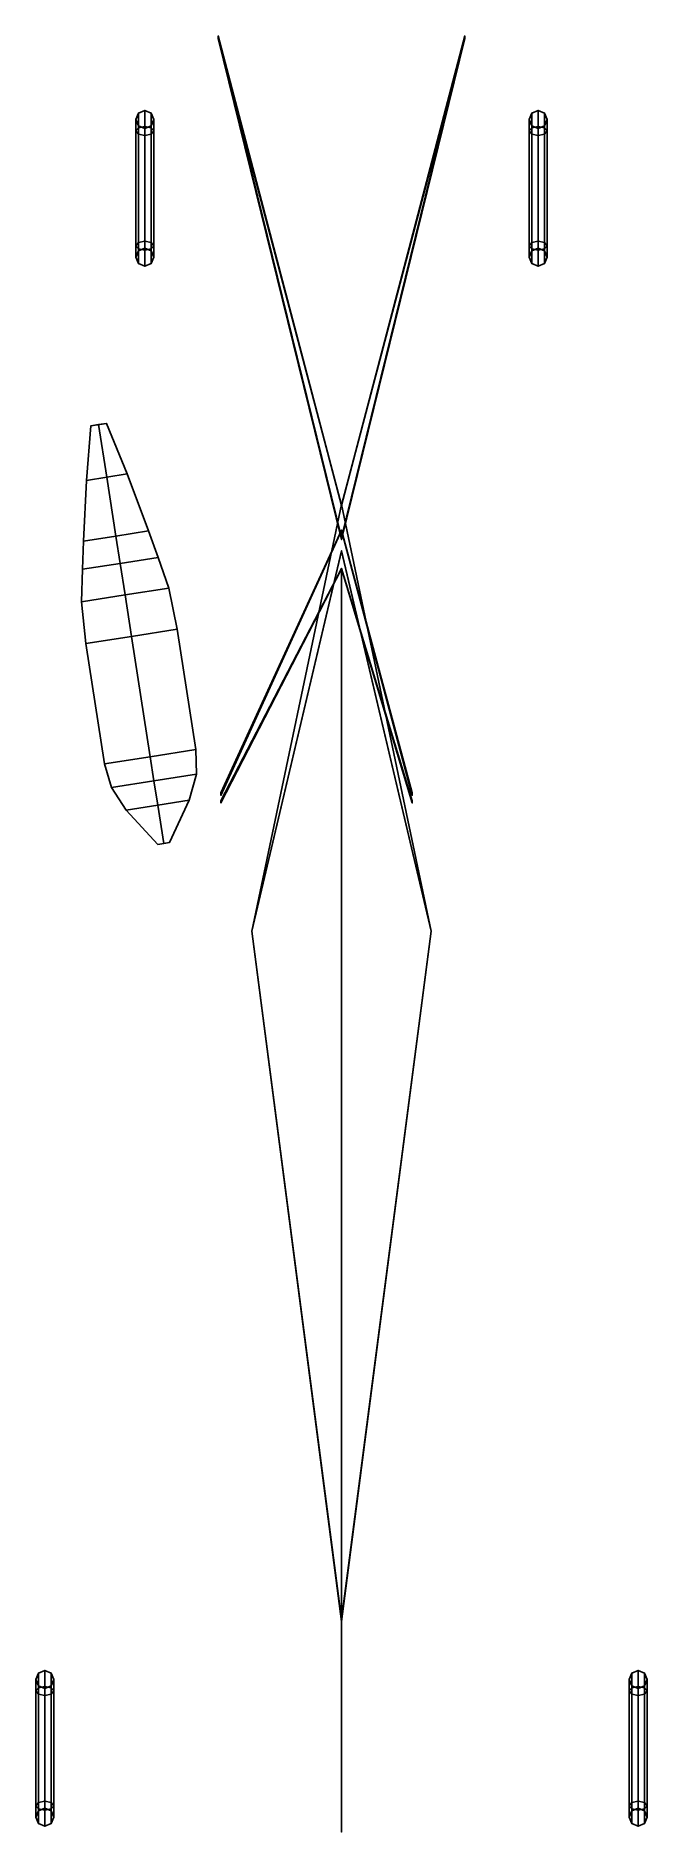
# Model space of a CAD drawing. Extents: x -5.8 to 5.8, y -13.9 to 19.8.
import ezdxf

# ---------------------------------------------------------------- set-up
doc = ezdxf.new("R2010")
doc.units = 0
doc.layers.add('BOATS', color=1, linetype='CONTINUOUS')
doc.layers.add('CABLES', color=3, linetype='CONTINUOUS')

msp = doc.modelspace()

# ---------------------------------------------------------------- linework, layer by layer
at = {"layer": 'BOATS'}
for points in [[(-3.87, 18.25, 7.56), (-3.82, 18.37, 7.56), (-3.82, 18.37, 7.03), (-3.87, 18.25, 7.03)], [(-3.82, 18.095, 6.554), (-3.87, 18.035, 6.658), (-3.87, 18.25, 7.03), (-3.82, 18.37, 7.03)], [(-3.82, 18.37, 7.56), (-3.87, 18.25, 7.56), (-3.87, 18.035, 7.932), (-3.82, 18.095, 8.036)], [(-3.82, 18.13, 7.56), (-3.87, 18.25, 7.56), (-3.87, 18.25, 7.03), (-3.82, 18.13, 7.03)], [(-3.87, 18.035, 6.658), (-3.82, 17.975, 6.762), (-3.82, 18.13, 7.03), (-3.87, 18.25, 7.03)], [(-3.87, 18.25, 7.56), (-3.82, 18.13, 7.56), (-3.82, 17.975, 7.828), (-3.87, 18.035, 7.932)], [(-3.82, 18.37, 7.56), (-3.7, 18.42, 7.56), (-3.7, 18.42, 7.03), (-3.82, 18.37, 7.03)], [(-3.7, 18.12, 6.51), (-3.82, 18.095, 6.554), (-3.82, 18.37, 7.03), (-3.7, 18.42, 7.03)], [(-3.7, 18.42, 7.56), (-3.82, 18.37, 7.56), (-3.82, 18.095, 8.036), (-3.7, 18.12, 8.08)], [(-3.7, 18.42, 7.56), (-3.58, 18.37, 7.56), (-3.58, 18.37, 7.03), (-3.7, 18.42, 7.03)], [(-3.58, 18.095, 6.554), (-3.7, 18.12, 6.51), (-3.7, 18.42, 7.03), (-3.58, 18.37, 7.03)], [(-3.58, 18.37, 7.56), (-3.7, 18.42, 7.56), (-3.7, 18.12, 8.08), (-3.58, 18.095, 8.036)], [(-3.58, 18.37, 7.56), (-3.53, 18.25, 7.56), (-3.53, 18.25, 7.03), (-3.58, 18.37, 7.03)], [(-3.53, 18.035, 6.658), (-3.58, 18.095, 6.554), (-3.58, 18.37, 7.03), (-3.53, 18.25, 7.03)], [(-3.53, 18.25, 7.56), (-3.58, 18.37, 7.56), (-3.58, 18.095, 8.036), (-3.53, 18.035, 7.932)], [(-3.53, 18.25, 7.56), (-3.58, 18.13, 7.56), (-3.58, 18.13, 7.03), (-3.53, 18.25, 7.03)], [(-3.58, 17.975, 6.762), (-3.53, 18.035, 6.658), (-3.53, 18.25, 7.03), (-3.58, 18.13, 7.03)], [(-3.58, 18.13, 7.56), (-3.53, 18.25, 7.56), (-3.53, 18.035, 7.932), (-3.58, 17.975, 7.828)], [(3.53, 18.25, 7.03), (3.58, 18.37, 7.03), (3.58, 18.095, 6.554), (3.53, 18.035, 6.658)], [(3.53, 18.035, 7.932), (3.58, 18.095, 8.036), (3.58, 18.37, 7.56), (3.53, 18.25, 7.56)], [(3.53, 18.25, 7.56), (3.58, 18.37, 7.56), (3.58, 18.37, 7.03), (3.53, 18.25, 7.03)], [(3.58, 18.13, 7.03), (3.53, 18.25, 7.03), (3.53, 18.035, 6.658), (3.58, 17.975, 6.762)], [(3.58, 17.975, 7.828), (3.53, 18.035, 7.932), (3.53, 18.25, 7.56), (3.58, 18.13, 7.56)], [(3.58, 18.13, 7.56), (3.53, 18.25, 7.56), (3.53, 18.25, 7.03), (3.58, 18.13, 7.03)], [(3.58, 18.37, 7.03), (3.7, 18.42, 7.03), (3.7, 18.12, 6.51), (3.58, 18.095, 6.554)], [(3.58, 18.095, 8.036), (3.7, 18.12, 8.08), (3.7, 18.42, 7.56), (3.58, 18.37, 7.56)], [(3.58, 18.37, 7.56), (3.7, 18.42, 7.56), (3.7, 18.42, 7.03), (3.58, 18.37, 7.03)], [(3.7, 18.42, 7.03), (3.82, 18.37, 7.03), (3.82, 18.095, 6.554), (3.7, 18.12, 6.51)], [(3.7, 18.12, 8.08), (3.82, 18.095, 8.036), (3.82, 18.37, 7.56), (3.7, 18.42, 7.56)], [(3.7, 18.42, 7.56), (3.82, 18.37, 7.56), (3.82, 18.37, 7.03), (3.7, 18.42, 7.03)], [(3.82, 18.37, 7.03), (3.87, 18.25, 7.03), (3.87, 18.035, 6.658), (3.82, 18.095, 6.554)], [(3.82, 18.095, 8.036), (3.87, 18.035, 7.932), (3.87, 18.25, 7.56), (3.82, 18.37, 7.56)], [(3.82, 18.37, 7.56), (3.87, 18.25, 7.56), (3.87, 18.25, 7.03), (3.82, 18.37, 7.03)], [(3.87, 18.25, 7.03), (3.82, 18.13, 7.03), (3.82, 17.975, 6.762), (3.87, 18.035, 6.658)], [(3.87, 18.035, 7.932), (3.82, 17.975, 7.828), (3.82, 18.13, 7.56), (3.87, 18.25, 7.56)], [(3.87, 18.25, 7.56), (3.82, 18.13, 7.56), (3.82, 18.13, 7.03), (3.87, 18.25, 7.03)], [(-3.87, 18.035, 6.658), (-3.82, 18.095, 6.554), (-3.82, 15.815, 6.554), (-3.87, 15.875, 6.658)], [(-3.82, 18.095, 8.036), (-3.87, 18.035, 7.932), (-3.87, 15.875, 7.932), (-3.82, 15.815, 8.036)], [(-3.82, 17.975, 6.762), (-3.87, 18.035, 6.658), (-3.87, 15.875, 6.658), (-3.82, 15.935, 6.762)], [(-3.87, 18.035, 7.932), (-3.82, 17.975, 7.828), (-3.82, 15.935, 7.828), (-3.87, 15.875, 7.932)], [(-3.7, 18.08, 7.56), (-3.82, 18.13, 7.56), (-3.82, 18.13, 7.03), (-3.7, 18.08, 7.03)], [(-3.82, 17.975, 6.762), (-3.7, 17.95, 6.805), (-3.7, 18.08, 7.03), (-3.82, 18.13, 7.03)], [(-3.82, 18.13, 7.56), (-3.7, 18.08, 7.56), (-3.7, 17.95, 7.785), (-3.82, 17.975, 7.828)], [(-3.82, 18.095, 6.554), (-3.7, 18.12, 6.51), (-3.7, 15.79, 6.51), (-3.82, 15.815, 6.554)], [(-3.7, 18.12, 8.08), (-3.82, 18.095, 8.036), (-3.82, 15.815, 8.036), (-3.7, 15.79, 8.08)], [(-3.7, 17.95, 6.805), (-3.82, 17.975, 6.762), (-3.82, 15.935, 6.762), (-3.7, 15.96, 6.805)], [(-3.82, 17.975, 7.828), (-3.7, 17.95, 7.785), (-3.7, 15.96, 7.785), (-3.82, 15.935, 7.828)], [(-3.58, 18.13, 7.56), (-3.7, 18.08, 7.56), (-3.7, 18.08, 7.03), (-3.58, 18.13, 7.03)], [(-3.7, 17.95, 6.805), (-3.58, 17.975, 6.762), (-3.58, 18.13, 7.03), (-3.7, 18.08, 7.03)], [(-3.7, 18.08, 7.56), (-3.58, 18.13, 7.56), (-3.58, 17.975, 7.828), (-3.7, 17.95, 7.785)], [(-3.7, 18.12, 6.51), (-3.58, 18.095, 6.554), (-3.58, 15.815, 6.554), (-3.7, 15.79, 6.51)], [(-3.58, 18.095, 8.036), (-3.7, 18.12, 8.08), (-3.7, 15.79, 8.08), (-3.58, 15.815, 8.036)], [(-3.58, 17.975, 6.762), (-3.7, 17.95, 6.805), (-3.7, 15.96, 6.805), (-3.58, 15.935, 6.762)], [(-3.7, 17.95, 7.785), (-3.58, 17.975, 7.828), (-3.58, 15.935, 7.828), (-3.7, 15.96, 7.785)], [(-3.58, 18.13, 7.03), (-3.58, 15.78, 7.03), (-3.58, 15.78, 7.56), (-3.58, 18.13, 7.56)], [(-3.58, 18.13, 7.56), (-3.58, 15.78, 7.56), (-3.58, 15.78, 7.03), (-3.58, 18.13, 7.03)], [(-3.58, 18.13, 7.03), (-3.58, 15.78, 7.03), (-3.58, 15.935, 6.762), (-3.58, 17.975, 6.762)], [(-3.58, 17.975, 6.762), (-3.58, 15.935, 6.762), (-3.58, 15.78, 7.03), (-3.58, 18.13, 7.03)], [(-3.58, 18.13, 7.56), (-3.58, 15.78, 7.56), (-3.58, 15.935, 7.828), (-3.58, 17.975, 7.828)], [(-3.58, 17.975, 7.828), (-3.58, 15.935, 7.828), (-3.58, 15.78, 7.56), (-3.58, 18.13, 7.56)], [(-3.58, 18.095, 6.554), (-3.53, 18.035, 6.658), (-3.53, 15.875, 6.658), (-3.58, 15.815, 6.554)], [(-3.53, 18.035, 7.932), (-3.58, 18.095, 8.036), (-3.58, 15.815, 8.036), (-3.53, 15.875, 7.932)], [(-3.53, 18.035, 6.658), (-3.58, 17.975, 6.762), (-3.58, 15.935, 6.762), (-3.53, 15.875, 6.658)], [(-3.58, 17.975, 7.828), (-3.53, 18.035, 7.932), (-3.53, 15.875, 7.932), (-3.58, 15.935, 7.828)], [(3.53, 15.875, 7.932), (3.58, 15.815, 8.036), (3.58, 18.095, 8.036), (3.53, 18.035, 7.932)], [(3.58, 15.815, 6.554), (3.53, 15.875, 6.658), (3.53, 18.035, 6.658), (3.58, 18.095, 6.554)], [(3.58, 15.935, 7.828), (3.53, 15.875, 7.932), (3.53, 18.035, 7.932), (3.58, 17.975, 7.828)], [(3.53, 15.875, 6.658), (3.58, 15.935, 6.762), (3.58, 17.975, 6.762), (3.53, 18.035, 6.658)], [(3.7, 18.08, 7.03), (3.58, 18.13, 7.03), (3.58, 17.975, 6.762), (3.7, 17.95, 6.805)], [(3.7, 17.95, 7.785), (3.58, 17.975, 7.828), (3.58, 18.13, 7.56), (3.7, 18.08, 7.56)], [(3.7, 18.08, 7.56), (3.58, 18.13, 7.56), (3.58, 18.13, 7.03), (3.7, 18.08, 7.03)], [(3.58, 15.78, 7.56), (3.58, 18.13, 7.56), (3.58, 17.975, 7.828), (3.58, 15.935, 7.828)], [(3.58, 15.935, 7.828), (3.58, 17.975, 7.828), (3.58, 18.13, 7.56), (3.58, 15.78, 7.56)], [(3.58, 15.78, 7.03), (3.58, 18.13, 7.03), (3.58, 18.13, 7.56), (3.58, 15.78, 7.56)], [(3.58, 15.78, 7.56), (3.58, 18.13, 7.56), (3.58, 18.13, 7.03), (3.58, 15.78, 7.03)], [(3.58, 15.78, 7.03), (3.58, 18.13, 7.03), (3.58, 17.975, 6.762), (3.58, 15.935, 6.762)], [(3.58, 15.935, 6.762), (3.58, 17.975, 6.762), (3.58, 18.13, 7.03), (3.58, 15.78, 7.03)], [(3.58, 15.815, 8.036), (3.7, 15.79, 8.08), (3.7, 18.12, 8.08), (3.58, 18.095, 8.036)], [(3.7, 15.79, 6.51), (3.58, 15.815, 6.554), (3.58, 18.095, 6.554), (3.7, 18.12, 6.51)], [(3.7, 15.96, 7.785), (3.58, 15.935, 7.828), (3.58, 17.975, 7.828), (3.7, 17.95, 7.785)], [(3.58, 15.935, 6.762), (3.7, 15.96, 6.805), (3.7, 17.95, 6.805), (3.58, 17.975, 6.762)], [(3.82, 18.13, 7.03), (3.7, 18.08, 7.03), (3.7, 17.95, 6.805), (3.82, 17.975, 6.762)], [(3.82, 17.975, 7.828), (3.7, 17.95, 7.785), (3.7, 18.08, 7.56), (3.82, 18.13, 7.56)], [(3.82, 18.13, 7.56), (3.7, 18.08, 7.56), (3.7, 18.08, 7.03), (3.82, 18.13, 7.03)], [(3.7, 15.79, 8.08), (3.82, 15.815, 8.036), (3.82, 18.095, 8.036), (3.7, 18.12, 8.08)], [(3.82, 15.815, 6.554), (3.7, 15.79, 6.51), (3.7, 18.12, 6.51), (3.82, 18.095, 6.554)], [(3.82, 15.935, 7.828), (3.7, 15.96, 7.785), (3.7, 17.95, 7.785), (3.82, 17.975, 7.828)], [(3.7, 15.96, 6.805), (3.82, 15.935, 6.762), (3.82, 17.975, 6.762), (3.7, 17.95, 6.805)], [(3.82, 15.815, 8.036), (3.87, 15.875, 7.932), (3.87, 18.035, 7.932), (3.82, 18.095, 8.036)], [(3.87, 15.875, 6.658), (3.82, 15.815, 6.554), (3.82, 18.095, 6.554), (3.87, 18.035, 6.658)], [(3.87, 15.875, 7.932), (3.82, 15.935, 7.828), (3.82, 17.975, 7.828), (3.87, 18.035, 7.932)], [(3.82, 15.935, 6.762), (3.87, 15.875, 6.658), (3.87, 18.035, 6.658), (3.82, 17.975, 6.762)], [(-3.87, 15.66, 7.03), (-3.82, 15.78, 7.03), (-3.82, 15.935, 6.762), (-3.87, 15.875, 6.658)], [(-3.87, 15.875, 7.932), (-3.82, 15.935, 7.828), (-3.82, 15.78, 7.56), (-3.87, 15.66, 7.56)], [(-3.82, 15.54, 7.03), (-3.87, 15.66, 7.03), (-3.87, 15.875, 6.658), (-3.82, 15.815, 6.554)], [(-3.82, 15.815, 8.036), (-3.87, 15.875, 7.932), (-3.87, 15.66, 7.56), (-3.82, 15.54, 7.56)], [(-3.82, 15.78, 7.03), (-3.7, 15.83, 7.03), (-3.7, 15.96, 6.805), (-3.82, 15.935, 6.762)], [(-3.82, 15.935, 7.828), (-3.7, 15.96, 7.785), (-3.7, 15.83, 7.56), (-3.82, 15.78, 7.56)], [(-3.7, 15.83, 7.03), (-3.58, 15.78, 7.03), (-3.58, 15.935, 6.762), (-3.7, 15.96, 6.805)], [(-3.7, 15.96, 7.785), (-3.58, 15.935, 7.828), (-3.58, 15.78, 7.56), (-3.7, 15.83, 7.56)], [(-3.58, 15.78, 7.03), (-3.53, 15.66, 7.03), (-3.53, 15.875, 6.658), (-3.58, 15.935, 6.762)], [(-3.58, 15.935, 7.828), (-3.53, 15.875, 7.932), (-3.53, 15.66, 7.56), (-3.58, 15.78, 7.56)], [(-3.53, 15.66, 7.03), (-3.58, 15.54, 7.03), (-3.58, 15.815, 6.554), (-3.53, 15.875, 6.658)], [(-3.53, 15.875, 7.932), (-3.58, 15.815, 8.036), (-3.58, 15.54, 7.56), (-3.53, 15.66, 7.56)], [(3.58, 15.935, 6.762), (3.53, 15.875, 6.658), (3.53, 15.66, 7.03), (3.58, 15.78, 7.03)], [(3.58, 15.78, 7.56), (3.53, 15.66, 7.56), (3.53, 15.875, 7.932), (3.58, 15.935, 7.828)], [(3.53, 15.875, 6.658), (3.58, 15.815, 6.554), (3.58, 15.54, 7.03), (3.53, 15.66, 7.03)], [(3.53, 15.66, 7.56), (3.58, 15.54, 7.56), (3.58, 15.815, 8.036), (3.53, 15.875, 7.932)], [(3.7, 15.96, 6.805), (3.58, 15.935, 6.762), (3.58, 15.78, 7.03), (3.7, 15.83, 7.03)], [(3.7, 15.83, 7.56), (3.58, 15.78, 7.56), (3.58, 15.935, 7.828), (3.7, 15.96, 7.785)], [(3.82, 15.935, 6.762), (3.7, 15.96, 6.805), (3.7, 15.83, 7.03), (3.82, 15.78, 7.03)], [(3.82, 15.78, 7.56), (3.7, 15.83, 7.56), (3.7, 15.96, 7.785), (3.82, 15.935, 7.828)], [(3.87, 15.875, 6.658), (3.82, 15.935, 6.762), (3.82, 15.78, 7.03), (3.87, 15.66, 7.03)], [(3.87, 15.66, 7.56), (3.82, 15.78, 7.56), (3.82, 15.935, 7.828), (3.87, 15.875, 7.932)], [(3.82, 15.815, 6.554), (3.87, 15.875, 6.658), (3.87, 15.66, 7.03), (3.82, 15.54, 7.03)], [(3.82, 15.54, 7.56), (3.87, 15.66, 7.56), (3.87, 15.875, 7.932), (3.82, 15.815, 8.036)], [(-3.87, 15.66, 7.56), (-3.82, 15.78, 7.56), (-3.82, 15.78, 7.03), (-3.87, 15.66, 7.03)], [(-3.82, 15.54, 7.56), (-3.87, 15.66, 7.56), (-3.87, 15.66, 7.03), (-3.82, 15.54, 7.03)], [(-3.82, 15.78, 7.56), (-3.7, 15.83, 7.56), (-3.7, 15.83, 7.03), (-3.82, 15.78, 7.03)], [(-3.7, 15.49, 7.03), (-3.82, 15.54, 7.03), (-3.82, 15.815, 6.554), (-3.7, 15.79, 6.51)], [(-3.7, 15.79, 8.08), (-3.82, 15.815, 8.036), (-3.82, 15.54, 7.56), (-3.7, 15.49, 7.56)], [(-3.7, 15.49, 7.56), (-3.82, 15.54, 7.56), (-3.82, 15.54, 7.03), (-3.7, 15.49, 7.03)], [(-3.7, 15.83, 7.56), (-3.58, 15.78, 7.56), (-3.58, 15.78, 7.03), (-3.7, 15.83, 7.03)], [(-3.58, 15.54, 7.03), (-3.7, 15.49, 7.03), (-3.7, 15.79, 6.51), (-3.58, 15.815, 6.554)], [(-3.58, 15.815, 8.036), (-3.7, 15.79, 8.08), (-3.7, 15.49, 7.56), (-3.58, 15.54, 7.56)], [(-3.58, 15.54, 7.56), (-3.7, 15.49, 7.56), (-3.7, 15.49, 7.03), (-3.58, 15.54, 7.03)], [(-3.58, 15.78, 7.56), (-3.53, 15.66, 7.56), (-3.53, 15.66, 7.03), (-3.58, 15.78, 7.03)], [(-3.53, 15.66, 7.56), (-3.58, 15.54, 7.56), (-3.58, 15.54, 7.03), (-3.53, 15.66, 7.03)], [(3.53, 15.66, 7.56), (3.58, 15.78, 7.56), (3.58, 15.78, 7.03), (3.53, 15.66, 7.03)], [(3.58, 15.54, 7.56), (3.53, 15.66, 7.56), (3.53, 15.66, 7.03), (3.58, 15.54, 7.03)], [(3.58, 15.78, 7.56), (3.7, 15.83, 7.56), (3.7, 15.83, 7.03), (3.58, 15.78, 7.03)], [(3.58, 15.815, 6.554), (3.7, 15.79, 6.51), (3.7, 15.49, 7.03), (3.58, 15.54, 7.03)], [(3.58, 15.54, 7.56), (3.7, 15.49, 7.56), (3.7, 15.79, 8.08), (3.58, 15.815, 8.036)], [(3.7, 15.49, 7.56), (3.58, 15.54, 7.56), (3.58, 15.54, 7.03), (3.7, 15.49, 7.03)], [(3.7, 15.83, 7.56), (3.82, 15.78, 7.56), (3.82, 15.78, 7.03), (3.7, 15.83, 7.03)], [(3.7, 15.79, 6.51), (3.82, 15.815, 6.554), (3.82, 15.54, 7.03), (3.7, 15.49, 7.03)], [(3.7, 15.49, 7.56), (3.82, 15.54, 7.56), (3.82, 15.815, 8.036), (3.7, 15.79, 8.08)], [(3.82, 15.54, 7.56), (3.7, 15.49, 7.56), (3.7, 15.49, 7.03), (3.82, 15.54, 7.03)], [(3.82, 15.78, 7.56), (3.87, 15.66, 7.56), (3.87, 15.66, 7.03), (3.82, 15.78, 7.03)], [(3.87, 15.66, 7.56), (3.82, 15.54, 7.56), (3.82, 15.54, 7.03), (3.87, 15.66, 7.03)], [(-4.569, 12.512, 7.04), (-4.415, 11.524, 6.69), (-4.8, 11.464, 7.38), (-4.717, 12.489, 7.4)], [(-4.717, 12.489, 7.4), (-4.8, 11.464, 7.38), (-4.415, 11.524, 6.69), (-4.569, 12.512, 7.04)], [(-4.569, 12.512, 7.04), (-4.569, 12.512, 7.04), (-4.42, 12.535, 7.4), (-4.717, 12.489, 7.4)], [(-4.717, 12.489, 7.4), (-4.42, 12.535, 7.4), (-4.569, 12.512, 7.04)], [(-4.42, 12.535, 7.4), (-4.03, 11.584, 7.38), (-4.415, 11.524, 6.69), (-4.569, 12.512, 7.04)], [(-4.569, 12.512, 7.04), (-4.415, 11.524, 6.69), (-4.03, 11.584, 7.38), (-4.42, 12.535, 7.4)], [(-4.415, 11.524, 6.69), (-4.243, 10.417, 6.41), (-4.856, 10.322, 7.31), (-4.8, 11.464, 7.38)], [(-4.8, 11.464, 7.38), (-4.856, 10.322, 7.31), (-4.243, 10.417, 6.41), (-4.415, 11.524, 6.69)], [(-4.03, 11.584, 7.38), (-3.631, 10.513, 7.31), (-4.243, 10.417, 6.41), (-4.415, 11.524, 6.69)], [(-4.415, 11.524, 6.69), (-4.243, 10.417, 6.41), (-3.631, 10.513, 7.31), (-4.03, 11.584, 7.38)], [(-4.243, 10.417, 6.41), (-4.163, 9.904, 6.26), (-3.452, 10.014, 7.28), (-3.631, 10.513, 7.31)], [(-3.631, 10.513, 7.31), (-3.452, 10.014, 7.28), (-4.163, 9.904, 6.26), (-4.243, 10.417, 6.41)], [(-4.856, 10.322, 7.31), (-4.875, 9.793, 7.28), (-4.163, 9.904, 6.26), (-4.243, 10.417, 6.41)], [(-4.243, 10.417, 6.41), (-4.163, 9.904, 6.26), (-4.875, 9.793, 7.28), (-4.856, 10.322, 7.31)], [(-4.875, 9.793, 7.28), (-4.891, 9.183, 7.25), (-4.071, 9.311, 6.25), (-4.163, 9.904, 6.26)], [(-4.163, 9.904, 6.26), (-4.071, 9.311, 6.25), (-4.891, 9.183, 7.25), (-4.875, 9.793, 7.28)], [(-4.163, 9.904, 6.26), (-4.071, 9.311, 6.25), (-3.251, 9.438, 7.25), (-3.452, 10.014, 7.28)], [(-3.452, 10.014, 7.28), (-3.251, 9.438, 7.25), (-4.071, 9.311, 6.25), (-4.163, 9.904, 6.26)], [(-4.891, 9.183, 7.25), (-4.81, 8.396, 7.24), (-3.95, 8.53, 6.23), (-4.071, 9.311, 6.25)], [(-4.071, 9.311, 6.25), (-3.95, 8.53, 6.23), (-4.81, 8.396, 7.24), (-4.891, 9.183, 7.25)], [(-4.071, 9.311, 6.25), (-3.95, 8.53, 6.23), (-3.09, 8.664, 7.24), (-3.251, 9.438, 7.25)], [(-3.251, 9.438, 7.25), (-3.09, 8.664, 7.24), (-3.95, 8.53, 6.23), (-4.071, 9.311, 6.25)], [(-4.81, 8.396, 7.24), (-4.458, 6.134, 7.32), (-3.598, 6.267, 6.16), (-3.95, 8.53, 6.23)], [(-3.95, 8.53, 6.23), (-3.598, 6.267, 6.16), (-4.458, 6.134, 7.32), (-4.81, 8.396, 7.24)], [(-3.95, 8.53, 6.23), (-3.598, 6.267, 6.16), (-2.739, 6.401, 7.32), (-3.09, 8.664, 7.24)], [(-3.09, 8.664, 7.24), (-2.739, 6.401, 7.32), (-3.598, 6.267, 6.16), (-3.95, 8.53, 6.23)], [(-3.598, 6.267, 6.16), (-3.528, 5.813, 6.19), (-4.328, 5.688, 7.34), (-4.458, 6.134, 7.32)], [(-4.458, 6.134, 7.32), (-4.328, 5.688, 7.34), (-3.528, 5.813, 6.19), (-3.598, 6.267, 6.16)], [(-2.739, 6.401, 7.32), (-2.727, 5.937, 7.34), (-3.528, 5.813, 6.19), (-3.598, 6.267, 6.16)], [(-3.598, 6.267, 6.16), (-3.528, 5.813, 6.19), (-2.727, 5.937, 7.34), (-2.739, 6.401, 7.32)], [(-3.528, 5.813, 6.19), (-3.457, 5.358, 6.25), (-4.05, 5.266, 7.4), (-4.328, 5.688, 7.34)], [(-4.328, 5.688, 7.34), (-4.05, 5.266, 7.4), (-3.457, 5.358, 6.25), (-3.528, 5.813, 6.19)], [(-2.727, 5.937, 7.34), (-2.864, 5.45, 7.4), (-3.457, 5.358, 6.25), (-3.528, 5.813, 6.19)], [(-3.528, 5.813, 6.19), (-3.457, 5.358, 6.25), (-2.864, 5.45, 7.4), (-2.727, 5.937, 7.34)], [(-3.457, 5.358, 6.25), (-3.345, 4.637, 7.26), (-3.237, 4.654, 7.47), (-2.864, 5.45, 7.4)], [(-2.864, 5.45, 7.4), (-3.237, 4.654, 7.47), (-3.345, 4.637, 7.26), (-3.457, 5.358, 6.25)], [(-4.05, 5.266, 7.4), (-3.454, 4.62, 7.47), (-3.345, 4.637, 7.26), (-3.457, 5.358, 6.25)], [(-3.457, 5.358, 6.25), (-3.345, 4.637, 7.26), (-3.454, 4.62, 7.47), (-4.05, 5.266, 7.4)], [(-3.345, 4.637, 7.26), (-3.345, 4.637, 7.26), (-3.237, 4.654, 7.47), (-3.454, 4.62, 7.47)], [(-3.454, 4.62, 7.47), (-3.237, 4.654, 7.47), (-3.345, 4.637, 7.26)], [(-5.75, -11.08, 4.45), (-5.7, -10.96, 4.45), (-5.7, -10.96, 3.92), (-5.75, -11.08, 3.92)], [(-5.7, -11.235, 3.444), (-5.75, -11.295, 3.548), (-5.75, -11.08, 3.92), (-5.7, -10.96, 3.92)], [(-5.7, -10.96, 4.45), (-5.75, -11.08, 4.45), (-5.75, -11.295, 4.822), (-5.7, -11.235, 4.926)], [(-5.7, -11.2, 4.45), (-5.75, -11.08, 4.45), (-5.75, -11.08, 3.92), (-5.7, -11.2, 3.92)], [(-5.75, -11.295, 3.548), (-5.7, -11.355, 3.652), (-5.7, -11.2, 3.92), (-5.75, -11.08, 3.92)], [(-5.75, -11.08, 4.45), (-5.7, -11.2, 4.45), (-5.7, -11.355, 4.718), (-5.75, -11.295, 4.822)], [(-5.7, -10.96, 4.45), (-5.58, -10.91, 4.45), (-5.58, -10.91, 3.92), (-5.7, -10.96, 3.92)], [(-5.58, -11.21, 3.4), (-5.7, -11.235, 3.444), (-5.7, -10.96, 3.92), (-5.58, -10.91, 3.92)], [(-5.58, -10.91, 4.45), (-5.7, -10.96, 4.45), (-5.7, -11.235, 4.926), (-5.58, -11.21, 4.97)], [(-5.58, -10.91, 4.45), (-5.46, -10.96, 4.45), (-5.46, -10.96, 3.92), (-5.58, -10.91, 3.92)], [(-5.46, -11.235, 3.444), (-5.58, -11.21, 3.4), (-5.58, -10.91, 3.92), (-5.46, -10.96, 3.92)], [(-5.46, -10.96, 4.45), (-5.58, -10.91, 4.45), (-5.58, -11.21, 4.97), (-5.46, -11.235, 4.926)], [(-5.46, -10.96, 4.45), (-5.41, -11.08, 4.45), (-5.41, -11.08, 3.92), (-5.46, -10.96, 3.92)], [(-5.41, -11.295, 3.548), (-5.46, -11.235, 3.444), (-5.46, -10.96, 3.92), (-5.41, -11.08, 3.92)], [(-5.41, -11.08, 4.45), (-5.46, -10.96, 4.45), (-5.46, -11.235, 4.926), (-5.41, -11.295, 4.822)], [(-5.41, -11.08, 4.45), (-5.46, -11.2, 4.45), (-5.46, -11.2, 3.92), (-5.41, -11.08, 3.92)], [(-5.46, -11.355, 3.652), (-5.41, -11.295, 3.548), (-5.41, -11.08, 3.92), (-5.46, -11.2, 3.92)], [(-5.46, -11.2, 4.45), (-5.41, -11.08, 4.45), (-5.41, -11.295, 4.822), (-5.46, -11.355, 4.718)], [(5.41, -11.08, 4.45), (5.46, -10.96, 4.45), (5.46, -10.96, 3.92), (5.41, -11.08, 3.92)], [(5.41, -11.08, 3.92), (5.46, -10.96, 3.92), (5.46, -11.235, 3.444), (5.41, -11.295, 3.548)], [(5.41, -11.295, 4.822), (5.46, -11.235, 4.926), (5.46, -10.96, 4.45), (5.41, -11.08, 4.45)], [(5.46, -11.2, 4.45), (5.41, -11.08, 4.45), (5.41, -11.08, 3.92), (5.46, -11.2, 3.92)], [(5.46, -11.2, 3.92), (5.41, -11.08, 3.92), (5.41, -11.295, 3.548), (5.46, -11.355, 3.652)], [(5.46, -11.355, 4.718), (5.41, -11.295, 4.822), (5.41, -11.08, 4.45), (5.46, -11.2, 4.45)], [(5.46, -10.96, 4.45), (5.58, -10.91, 4.45), (5.58, -10.91, 3.92), (5.46, -10.96, 3.92)], [(5.46, -10.96, 3.92), (5.58, -10.91, 3.92), (5.58, -11.21, 3.4), (5.46, -11.235, 3.444)], [(5.46, -11.235, 4.926), (5.58, -11.21, 4.97), (5.58, -10.91, 4.45), (5.46, -10.96, 4.45)], [(5.58, -10.91, 4.45), (5.7, -10.96, 4.45), (5.7, -10.96, 3.92), (5.58, -10.91, 3.92)], [(5.58, -10.91, 3.92), (5.7, -10.96, 3.92), (5.7, -11.235, 3.444), (5.58, -11.21, 3.4)], [(5.58, -11.21, 4.97), (5.7, -11.235, 4.926), (5.7, -10.96, 4.45), (5.58, -10.91, 4.45)], [(5.7, -10.96, 4.45), (5.75, -11.08, 4.45), (5.75, -11.08, 3.92), (5.7, -10.96, 3.92)], [(5.7, -10.96, 3.92), (5.75, -11.08, 3.92), (5.75, -11.295, 3.548), (5.7, -11.235, 3.444)], [(5.7, -11.235, 4.926), (5.75, -11.295, 4.822), (5.75, -11.08, 4.45), (5.7, -10.96, 4.45)], [(5.75, -11.08, 4.45), (5.7, -11.2, 4.45), (5.7, -11.2, 3.92), (5.75, -11.08, 3.92)], [(5.75, -11.08, 3.92), (5.7, -11.2, 3.92), (5.7, -11.355, 3.652), (5.75, -11.295, 3.548)], [(5.75, -11.295, 4.822), (5.7, -11.355, 4.718), (5.7, -11.2, 4.45), (5.75, -11.08, 4.45)], [(-5.75, -11.295, 3.548), (-5.7, -11.235, 3.444), (-5.7, -13.515, 3.444), (-5.75, -13.455, 3.548)], [(-5.7, -11.235, 4.926), (-5.75, -11.295, 4.822), (-5.75, -13.455, 4.822), (-5.7, -13.515, 4.926)], [(-5.7, -11.355, 3.652), (-5.75, -11.295, 3.548), (-5.75, -13.455, 3.548), (-5.7, -13.395, 3.652)], [(-5.75, -11.295, 4.822), (-5.7, -11.355, 4.718), (-5.7, -13.395, 4.718), (-5.75, -13.455, 4.822)], [(-5.58, -11.25, 4.45), (-5.7, -11.2, 4.45), (-5.7, -11.2, 3.92), (-5.58, -11.25, 3.92)], [(-5.7, -11.355, 3.652), (-5.58, -11.38, 3.695), (-5.58, -11.25, 3.92), (-5.7, -11.2, 3.92)], [(-5.7, -11.2, 4.45), (-5.58, -11.25, 4.45), (-5.58, -11.38, 4.675), (-5.7, -11.355, 4.718)], [(-5.7, -11.235, 3.444), (-5.58, -11.21, 3.4), (-5.58, -13.54, 3.4), (-5.7, -13.515, 3.444)], [(-5.58, -11.21, 4.97), (-5.7, -11.235, 4.926), (-5.7, -13.515, 4.926), (-5.58, -13.54, 4.97)], [(-5.58, -11.38, 3.695), (-5.7, -11.355, 3.652), (-5.7, -13.395, 3.652), (-5.58, -13.37, 3.695)], [(-5.7, -11.355, 4.718), (-5.58, -11.38, 4.675), (-5.58, -13.37, 4.675), (-5.7, -13.395, 4.718)], [(-5.46, -11.2, 4.45), (-5.58, -11.25, 4.45), (-5.58, -11.25, 3.92), (-5.46, -11.2, 3.92)], [(-5.58, -11.38, 3.695), (-5.46, -11.355, 3.652), (-5.46, -11.2, 3.92), (-5.58, -11.25, 3.92)], [(-5.58, -11.25, 4.45), (-5.46, -11.2, 4.45), (-5.46, -11.355, 4.718), (-5.58, -11.38, 4.675)], [(-5.58, -11.21, 3.4), (-5.46, -11.235, 3.444), (-5.46, -13.515, 3.444), (-5.58, -13.54, 3.4)], [(-5.46, -11.235, 4.926), (-5.58, -11.21, 4.97), (-5.58, -13.54, 4.97), (-5.46, -13.515, 4.926)], [(-5.46, -11.355, 3.652), (-5.58, -11.38, 3.695), (-5.58, -13.37, 3.695), (-5.46, -13.395, 3.652)], [(-5.58, -11.38, 4.675), (-5.46, -11.355, 4.718), (-5.46, -13.395, 4.718), (-5.58, -13.37, 4.675)], [(-5.46, -11.2, 3.92), (-5.46, -13.55, 3.92), (-5.46, -13.55, 4.45), (-5.46, -11.2, 4.45)], [(-5.46, -11.2, 4.45), (-5.46, -13.55, 4.45), (-5.46, -13.55, 3.92), (-5.46, -11.2, 3.92)], [(-5.46, -11.2, 3.92), (-5.46, -13.55, 3.92), (-5.46, -13.395, 3.652), (-5.46, -11.355, 3.652)], [(-5.46, -11.355, 3.652), (-5.46, -13.395, 3.652), (-5.46, -13.55, 3.92), (-5.46, -11.2, 3.92)], [(-5.46, -11.2, 4.45), (-5.46, -13.55, 4.45), (-5.46, -13.395, 4.718), (-5.46, -11.355, 4.718)], [(-5.46, -11.355, 4.718), (-5.46, -13.395, 4.718), (-5.46, -13.55, 4.45), (-5.46, -11.2, 4.45)], [(-5.46, -11.235, 3.444), (-5.41, -11.295, 3.548), (-5.41, -13.455, 3.548), (-5.46, -13.515, 3.444)], [(-5.41, -11.295, 4.822), (-5.46, -11.235, 4.926), (-5.46, -13.515, 4.926), (-5.41, -13.455, 4.822)], [(-5.41, -11.295, 3.548), (-5.46, -11.355, 3.652), (-5.46, -13.395, 3.652), (-5.41, -13.455, 3.548)], [(-5.46, -11.355, 4.718), (-5.41, -11.295, 4.822), (-5.41, -13.455, 4.822), (-5.46, -13.395, 4.718)], [(5.46, -13.515, 3.444), (5.41, -13.455, 3.548), (5.41, -11.295, 3.548), (5.46, -11.235, 3.444)], [(5.41, -13.455, 4.822), (5.46, -13.515, 4.926), (5.46, -11.235, 4.926), (5.41, -11.295, 4.822)], [(5.41, -13.455, 3.548), (5.46, -13.395, 3.652), (5.46, -11.355, 3.652), (5.41, -11.295, 3.548)], [(5.46, -13.395, 4.718), (5.41, -13.455, 4.822), (5.41, -11.295, 4.822), (5.46, -11.355, 4.718)], [(5.58, -11.25, 4.45), (5.46, -11.2, 4.45), (5.46, -11.2, 3.92), (5.58, -11.25, 3.92)], [(5.46, -13.55, 3.92), (5.46, -11.2, 3.92), (5.46, -11.2, 4.45), (5.46, -13.55, 4.45)], [(5.46, -13.55, 4.45), (5.46, -11.2, 4.45), (5.46, -11.2, 3.92), (5.46, -13.55, 3.92)], [(5.58, -11.25, 3.92), (5.46, -11.2, 3.92), (5.46, -11.355, 3.652), (5.58, -11.38, 3.695)], [(5.46, -13.55, 3.92), (5.46, -11.2, 3.92), (5.46, -11.355, 3.652), (5.46, -13.395, 3.652)], [(5.46, -13.395, 3.652), (5.46, -11.355, 3.652), (5.46, -11.2, 3.92), (5.46, -13.55, 3.92)], [(5.58, -11.38, 4.675), (5.46, -11.355, 4.718), (5.46, -11.2, 4.45), (5.58, -11.25, 4.45)], [(5.46, -13.55, 4.45), (5.46, -11.2, 4.45), (5.46, -11.355, 4.718), (5.46, -13.395, 4.718)], [(5.46, -13.395, 4.718), (5.46, -11.355, 4.718), (5.46, -11.2, 4.45), (5.46, -13.55, 4.45)], [(5.58, -13.54, 3.4), (5.46, -13.515, 3.444), (5.46, -11.235, 3.444), (5.58, -11.21, 3.4)], [(5.46, -13.515, 4.926), (5.58, -13.54, 4.97), (5.58, -11.21, 4.97), (5.46, -11.235, 4.926)], [(5.46, -13.395, 3.652), (5.58, -13.37, 3.695), (5.58, -11.38, 3.695), (5.46, -11.355, 3.652)], [(5.58, -13.37, 4.675), (5.46, -13.395, 4.718), (5.46, -11.355, 4.718), (5.58, -11.38, 4.675)], [(5.7, -11.2, 4.45), (5.58, -11.25, 4.45), (5.58, -11.25, 3.92), (5.7, -11.2, 3.92)], [(5.7, -11.2, 3.92), (5.58, -11.25, 3.92), (5.58, -11.38, 3.695), (5.7, -11.355, 3.652)], [(5.7, -11.355, 4.718), (5.58, -11.38, 4.675), (5.58, -11.25, 4.45), (5.7, -11.2, 4.45)], [(5.7, -13.515, 3.444), (5.58, -13.54, 3.4), (5.58, -11.21, 3.4), (5.7, -11.235, 3.444)], [(5.58, -13.54, 4.97), (5.7, -13.515, 4.926), (5.7, -11.235, 4.926), (5.58, -11.21, 4.97)], [(5.58, -13.37, 3.695), (5.7, -13.395, 3.652), (5.7, -11.355, 3.652), (5.58, -11.38, 3.695)], [(5.7, -13.395, 4.718), (5.58, -13.37, 4.675), (5.58, -11.38, 4.675), (5.7, -11.355, 4.718)], [(5.75, -13.455, 3.548), (5.7, -13.515, 3.444), (5.7, -11.235, 3.444), (5.75, -11.295, 3.548)], [(5.7, -13.515, 4.926), (5.75, -13.455, 4.822), (5.75, -11.295, 4.822), (5.7, -11.235, 4.926)], [(5.7, -13.395, 3.652), (5.75, -13.455, 3.548), (5.75, -11.295, 3.548), (5.7, -11.355, 3.652)], [(5.75, -13.455, 4.822), (5.7, -13.395, 4.718), (5.7, -11.355, 4.718), (5.75, -11.295, 4.822)], [(-5.75, -13.67, 3.92), (-5.7, -13.55, 3.92), (-5.7, -13.395, 3.652), (-5.75, -13.455, 3.548)], [(-5.75, -13.455, 4.822), (-5.7, -13.395, 4.718), (-5.7, -13.55, 4.45), (-5.75, -13.67, 4.45)], [(-5.7, -13.79, 3.92), (-5.75, -13.67, 3.92), (-5.75, -13.455, 3.548), (-5.7, -13.515, 3.444)], [(-5.7, -13.515, 4.926), (-5.75, -13.455, 4.822), (-5.75, -13.67, 4.45), (-5.7, -13.79, 4.45)], [(-5.7, -13.55, 3.92), (-5.58, -13.5, 3.92), (-5.58, -13.37, 3.695), (-5.7, -13.395, 3.652)], [(-5.7, -13.395, 4.718), (-5.58, -13.37, 4.675), (-5.58, -13.5, 4.45), (-5.7, -13.55, 4.45)], [(-5.7, -13.55, 4.45), (-5.58, -13.5, 4.45), (-5.58, -13.5, 3.92), (-5.7, -13.55, 3.92)], [(-5.58, -13.5, 3.92), (-5.46, -13.55, 3.92), (-5.46, -13.395, 3.652), (-5.58, -13.37, 3.695)], [(-5.58, -13.37, 4.675), (-5.46, -13.395, 4.718), (-5.46, -13.55, 4.45), (-5.58, -13.5, 4.45)], [(-5.58, -13.5, 4.45), (-5.46, -13.55, 4.45), (-5.46, -13.55, 3.92), (-5.58, -13.5, 3.92)], [(-5.46, -13.55, 3.92), (-5.41, -13.67, 3.92), (-5.41, -13.455, 3.548), (-5.46, -13.395, 3.652)], [(-5.46, -13.395, 4.718), (-5.41, -13.455, 4.822), (-5.41, -13.67, 4.45), (-5.46, -13.55, 4.45)], [(-5.41, -13.67, 3.92), (-5.46, -13.79, 3.92), (-5.46, -13.515, 3.444), (-5.41, -13.455, 3.548)], [(-5.41, -13.455, 4.822), (-5.46, -13.515, 4.926), (-5.46, -13.79, 4.45), (-5.41, -13.67, 4.45)], [(5.46, -13.395, 3.652), (5.41, -13.455, 3.548), (5.41, -13.67, 3.92), (5.46, -13.55, 3.92)], [(5.46, -13.55, 4.45), (5.41, -13.67, 4.45), (5.41, -13.455, 4.822), (5.46, -13.395, 4.718)], [(5.41, -13.455, 3.548), (5.46, -13.515, 3.444), (5.46, -13.79, 3.92), (5.41, -13.67, 3.92)], [(5.41, -13.67, 4.45), (5.46, -13.79, 4.45), (5.46, -13.515, 4.926), (5.41, -13.455, 4.822)], [(5.58, -13.37, 3.695), (5.46, -13.395, 3.652), (5.46, -13.55, 3.92), (5.58, -13.5, 3.92)], [(5.58, -13.5, 4.45), (5.46, -13.55, 4.45), (5.46, -13.395, 4.718), (5.58, -13.37, 4.675)], [(5.46, -13.55, 4.45), (5.58, -13.5, 4.45), (5.58, -13.5, 3.92), (5.46, -13.55, 3.92)], [(5.7, -13.395, 3.652), (5.58, -13.37, 3.695), (5.58, -13.5, 3.92), (5.7, -13.55, 3.92)], [(5.7, -13.55, 4.45), (5.58, -13.5, 4.45), (5.58, -13.37, 4.675), (5.7, -13.395, 4.718)], [(5.58, -13.5, 4.45), (5.7, -13.55, 4.45), (5.7, -13.55, 3.92), (5.58, -13.5, 3.92)], [(5.75, -13.455, 3.548), (5.7, -13.395, 3.652), (5.7, -13.55, 3.92), (5.75, -13.67, 3.92)], [(5.75, -13.67, 4.45), (5.7, -13.55, 4.45), (5.7, -13.395, 4.718), (5.75, -13.455, 4.822)], [(5.7, -13.515, 3.444), (5.75, -13.455, 3.548), (5.75, -13.67, 3.92), (5.7, -13.79, 3.92)], [(5.7, -13.79, 4.45), (5.75, -13.67, 4.45), (5.75, -13.455, 4.822), (5.7, -13.515, 4.926)], [(-5.75, -13.67, 4.45), (-5.7, -13.55, 4.45), (-5.7, -13.55, 3.92), (-5.75, -13.67, 3.92)], [(-5.7, -13.79, 4.45), (-5.75, -13.67, 4.45), (-5.75, -13.67, 3.92), (-5.7, -13.79, 3.92)], [(-5.58, -13.84, 3.92), (-5.7, -13.79, 3.92), (-5.7, -13.515, 3.444), (-5.58, -13.54, 3.4)], [(-5.58, -13.54, 4.97), (-5.7, -13.515, 4.926), (-5.7, -13.79, 4.45), (-5.58, -13.84, 4.45)], [(-5.58, -13.84, 4.45), (-5.7, -13.79, 4.45), (-5.7, -13.79, 3.92), (-5.58, -13.84, 3.92)], [(-5.46, -13.79, 3.92), (-5.58, -13.84, 3.92), (-5.58, -13.54, 3.4), (-5.46, -13.515, 3.444)], [(-5.46, -13.515, 4.926), (-5.58, -13.54, 4.97), (-5.58, -13.84, 4.45), (-5.46, -13.79, 4.45)], [(-5.46, -13.79, 4.45), (-5.58, -13.84, 4.45), (-5.58, -13.84, 3.92), (-5.46, -13.79, 3.92)], [(-5.46, -13.55, 4.45), (-5.41, -13.67, 4.45), (-5.41, -13.67, 3.92), (-5.46, -13.55, 3.92)], [(-5.41, -13.67, 4.45), (-5.46, -13.79, 4.45), (-5.46, -13.79, 3.92), (-5.41, -13.67, 3.92)], [(5.41, -13.67, 4.45), (5.46, -13.55, 4.45), (5.46, -13.55, 3.92), (5.41, -13.67, 3.92)], [(5.46, -13.79, 4.45), (5.41, -13.67, 4.45), (5.41, -13.67, 3.92), (5.46, -13.79, 3.92)], [(5.46, -13.515, 3.444), (5.58, -13.54, 3.4), (5.58, -13.84, 3.92), (5.46, -13.79, 3.92)], [(5.46, -13.79, 4.45), (5.58, -13.84, 4.45), (5.58, -13.54, 4.97), (5.46, -13.515, 4.926)], [(5.58, -13.84, 4.45), (5.46, -13.79, 4.45), (5.46, -13.79, 3.92), (5.58, -13.84, 3.92)], [(5.58, -13.54, 3.4), (5.7, -13.515, 3.444), (5.7, -13.79, 3.92), (5.58, -13.84, 3.92)], [(5.58, -13.84, 4.45), (5.7, -13.79, 4.45), (5.7, -13.515, 4.926), (5.58, -13.54, 4.97)], [(5.7, -13.79, 4.45), (5.58, -13.84, 4.45), (5.58, -13.84, 3.92), (5.7, -13.79, 3.92)], [(5.7, -13.55, 4.45), (5.75, -13.67, 4.45), (5.75, -13.67, 3.92), (5.7, -13.55, 3.92)], [(5.75, -13.67, 4.45), (5.7, -13.79, 4.45), (5.7, -13.79, 3.92), (5.75, -13.67, 3.92)]]:
    msp.add_3dface(points, dxfattribs=at)
at = {"layer": 'CABLES'}
for points in [[(0, 10.35, 24.82), (0, 10.39, 24.84), (-2.32, 19.82, 12.56), (-2.32, 19.77, 12.56)], [(0, 10.39, 24.84), (0, 10.35, 24.82), (-2.32, 19.77, 12.56), (-2.32, 19.82, 12.56)], [(0, 11, 17.78), (0, 10.99, 17.89), (-2.32, 19.82, 12.56), (-2.32, 19.77, 12.56)], [(0, 10.99, 17.89), (0, 11, 17.78), (-2.32, 19.77, 12.56), (-2.32, 19.82, 12.56)], [(0, 10.99, 17.89), (0, 11, 17.78), (2.32, 19.77, 12.56), (2.32, 19.82, 12.56)], [(0, 11, 17.78), (0, 10.99, 17.89), (2.32, 19.82, 12.56), (2.32, 19.77, 12.56)], [(0, 10.39, 24.84), (0, 10.35, 24.82), (2.32, 19.77, 12.56), (2.32, 19.82, 12.56)], [(0, 10.35, 24.82), (0, 10.39, 24.84), (2.32, 19.82, 12.56), (2.32, 19.77, 12.56)], [(0, 11.01, 13.26), (0, 11.01, 13.2), (-1.69, 2.99, 10.57), (-1.69, 2.99, 10.61)], [(0, 11.01, 13.2), (0, 11.01, 13.26), (-1.69, 2.99, 10.61), (-1.69, 2.99, 10.57)], [(0, 11.01, 13.2), (0, 11.01, 13.26), (1.69, 2.99, 10.61), (1.69, 2.99, 10.57)], [(0, 11.01, 13.26), (0, 11.01, 13.2), (1.69, 2.99, 10.57), (1.69, 2.99, 10.61)], [(0, 10.53, 17.97), (0, 10.52, 18.1), (-2.27, 5.54, 5.52), (-2.27, 5.59, 5.52)], [(0, 10.52, 18.1), (0, 10.53, 17.97), (-2.27, 5.59, 5.52), (-2.27, 5.54, 5.52)], [(0, 10.52, 18.1), (0, 10.53, 17.97), (1.33, 5.59, 5.52), (1.33, 5.54, 5.52)], [(0, 10.53, 17.97), (0, 10.52, 18.1), (1.33, 5.54, 5.52), (1.33, 5.59, 5.52)], [(0, 10.13, 21.97), (0, 10.14, 21.91), (-1.69, 2.99, 10.57), (-1.69, 2.99, 10.61)], [(0, 10.14, 21.91), (0, 10.13, 21.97), (-1.69, 2.99, 10.61), (-1.69, 2.99, 10.57)], [(0, 10.14, 21.91), (0, 10.13, 21.97), (1.69, 2.99, 10.61), (1.69, 2.99, 10.57)], [(0, 10.13, 21.97), (0, 10.14, 21.91), (1.69, 2.99, 10.57), (1.69, 2.99, 10.61)], [(0, 9.81, 25.23), (0, 9.8, 25.31), (-2.27, 5.4, 5.52), (-2.27, 5.44, 5.52)], [(0, 9.8, 25.31), (0, 9.81, 25.23), (-2.27, 5.44, 5.52), (-2.27, 5.4, 5.52)], [(0, 9.81, 26.51), (0, 9.8, 26.59), (0, -10.03, 9.28), (0, -9.99, 9.24)], [(0, 9.8, 26.59), (0, 9.81, 26.51), (0, -9.99, 9.24), (0, -10.03, 9.28)], [(0, 9.8, 25.31), (0, 9.81, 25.23), (1.33, 5.44, 5.52), (1.33, 5.4, 5.52)], [(0, 9.81, 25.23), (0, 9.8, 25.31), (1.33, 5.4, 5.52), (1.33, 5.44, 5.52)], [(-1.69, 2.99, 10.61), (-1.69, 2.99, 10.57), (0, -9.99, 9.24), (0, -9.944, 9.28)], [(-1.69, 2.99, 10.57), (-1.69, 2.99, 10.61), (0, -9.944, 9.28), (0, -9.99, 9.24)], [(1.69, 2.99, 10.57), (1.69, 2.99, 10.61), (0, -9.944, 9.28), (0, -9.99, 9.24)], [(1.69, 2.99, 10.61), (1.69, 2.99, 10.57), (0, -9.99, 9.24), (0, -9.944, 9.28)], [(0, -9.99, 9.24), (0, -10.03, 9.28), (0, -13.95, 7.42), (0, -13.95, 7.37)], [(0, -10.03, 9.28), (0, -9.99, 9.24), (0, -13.95, 7.37), (0, -13.95, 7.42)]]:
    msp.add_3dface(points, dxfattribs=at)

doc.saveas('drawing.dxf')
